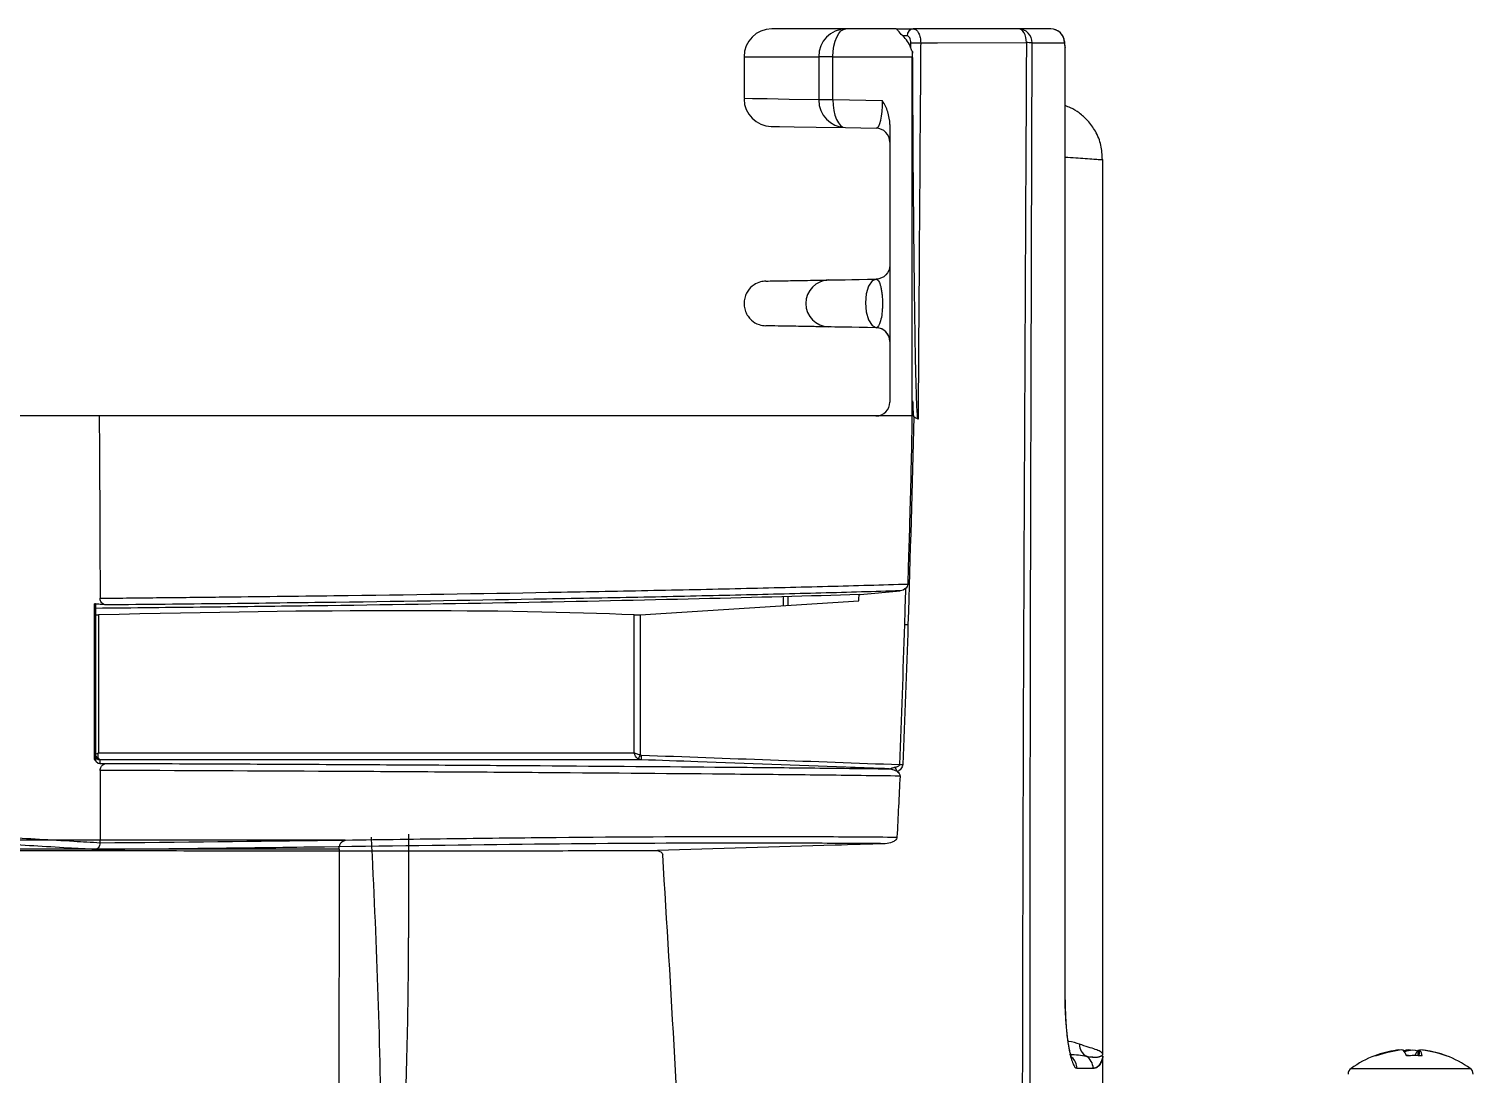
# Model space of a CAD drawing. Extents: x 9.3 to 87.2, y 1.1 to 68.8.
# Drawn here: x 40.103 to 43.223, y 11.753 to 14.011 of the extents above; entities that cross this region are included whole.
import ezdxf

# ---------------------------------------------------------------- set-up
doc = ezdxf.new("R2010")
doc.units = 0
doc.header["$MEASUREMENT"] = 0
doc.layers.add('OBJECT', color=7, linetype='CONTINUOUS')

msp = doc.modelspace()

# ---------------------------------------------------------------- linework, layer by layer
at = {"layer": 'OBJECT'}
for p, q in [((41.8677, 14.0108), (41.7075, 14.0108)), ((41.9765, 14.0108), (41.8677, 14.0108)), ((41.9765, 14.0108), (42.0129, 14.0108)), ((42.2406, 14.0108), (42.0129, 14.0108)), ((42.0001, 13.9958), (41.9904, 13.9958)), ((42.0077, 13.9695), (42.0078, 13.9806)), ((42.3401, 13.9833), (42.3399, 13.9808)), ((41.6475, 13.9508), (41.6475, 13.8603)), ((41.6475, 13.9508), (41.809, 13.9508)), ((41.809, 13.9508), (41.809, 13.8575)), ((41.8396, 13.9508), (41.809, 13.9508)), ((41.8396, 13.8575), (41.8396, 13.9508)), ((41.8396, 13.9508), (42.0107, 13.9508)), ((42.0107, 13.1748), (42.0107, 13.9508)), ((42.3411, 13.9714), (42.3409, 13.9689)), ((42.3409, 13.9689), (42.3412, 13.9689)), ((42.3415, 11.9208), (42.3413, 13.9689)), ((42.3413, 13.8451), (42.3413, 13.9689)), ((41.8396, 13.8575), (41.809, 13.8575)), ((41.9466, 13.8556), (41.8396, 13.8575)), ((41.8667, 13.7975), (41.933, 13.7963)), ((41.9625, 13.8046), (41.9625, 13.2048)), ((42.4225, 11.7974), (42.4225, 13.7284)), ((42.0108, 13.1748), (42.0118, 13.2071)), ((40.2546, 13.1748), (39.9344, 13.1748)), ((42.0236, 13.1748), (42.0235, 13.1678)), ((41.4232, 12.7454), (41.8956, 12.7756)), ((41.7325, 12.7652), (41.7325, 12.7843)), ((41.7423, 12.7846), (41.7423, 12.7658)), ((40.253, 12.745), (40.253, 12.4472)), ((41.4103, 12.4472), (41.4103, 12.745)), ((41.4232, 12.7454), (41.4232, 12.4428)), ((40.253, 12.4472), (41.4103, 12.4472)), ((41.4256, 12.4322), (40.2563, 12.4322)), ((40.9233, 12.0473), (40.9235, 12.2712)), ((40.7858, 12.2582), (39.9993, 12.2582)), ((40.7729, 12.239), (39.9996, 12.239)), ((40.2563, 12.2529), (40.2563, 12.2529)), ((40.7729, 12.239), (40.7717, 11.3932)), ((42.4228, 11.7948), (42.4227, 11.7974)), ((43.0618, 11.8053), (43.0619, 11.8048)), ((43.0674, 11.805), (43.0674, 11.8053)), ((43.0875, 11.8047), (43.0837, 11.8053)), ((43.0837, 11.8039), (43.0837, 11.8053)), ((43.1039, 11.8053), (43.1028, 11.793)), ((43.1063, 11.7928), (43.1077, 11.8053)), ((43.1132, 11.8053), (43.1131, 11.8048)), ((42.9588, 11.7654), (43.2163, 11.7654))]:
    msp.add_line(p, q, dxfattribs=at)
at = {"layer": 'OBJECT', "flags": 128}
for points in [[(41.8396, 13.9508), (41.8401, 13.9625), (41.8417, 13.9738), (41.8443, 13.9842), (41.8478, 13.9933), (41.8521, 14.0007), (41.857, 14.0063), (41.8622, 14.0097), (41.8677, 14.0108)], [(42.2576, 13.9812), (42.2572, 13.987), (42.2562, 13.9925), (42.2546, 13.9977), (42.2525, 14.0022), (42.2499, 14.0058), (42.247, 14.0086), (42.2438, 14.0103), (42.2406, 14.0108)], [(42.0292, 13.9805), (42.0655, 13.9806), (42.2576, 13.9812)], [(41.809, 13.8575), (41.7453, 13.8586), (41.6975, 13.8594), (41.6655, 13.86), (41.6495, 13.8603), (41.6475, 13.8603)], [(41.8396, 13.8575), (41.84, 13.8458), (41.8414, 13.8346), (41.8438, 13.8243), (41.8472, 13.8152), (41.8513, 13.8078), (41.8561, 13.8022), (41.8613, 13.7987), (41.8667, 13.7975)], [(41.7065, 13.8003), (41.7085, 13.8003), (41.7243, 13.8), (41.756, 13.7994), (41.8035, 13.7986), (41.8667, 13.7975)], [(41.9336, 13.4703), (41.9244, 13.4663), (41.9166, 13.4553), (41.9115, 13.4387), (41.9097, 13.4192), (41.9115, 13.3994), (41.9167, 13.3823), (41.9245, 13.3704), (41.9337, 13.3654)], [(41.8961, 12.789), (41.8982, 12.7892), (41.9848, 12.7971)], [(41.9947, 12.7243), (41.9956, 12.7243), (41.9965, 12.7243), (41.9974, 12.7242), (41.9983, 12.7242), (41.9992, 12.7242), (42, 12.7242), (42.0009, 12.7241), (42.0017, 12.7241)], [(40.2563, 12.4322), (40.2563, 12.4315), (40.2563, 12.4287), (40.2563, 12.4239)], [(40.2563, 12.4239), (40.2567, 12.4239), (40.2713, 12.4244)], [(41.9839, 12.4218), (41.9847, 12.4218), (41.9856, 12.4218), (41.9865, 12.4217), (41.9873, 12.4217), (41.9881, 12.4217), (41.9889, 12.4216), (41.9897, 12.4216), (41.9905, 12.4216)], [(42.3409, 11.9208), (42.3412, 11.9208), (42.3412, 11.9208)], [(43.0618, 11.8053), (43.0575, 11.8046), (43.0539, 11.8037)], [(43.0837, 11.8053), (43.0777, 11.8046), (43.0727, 11.8037)], [(43.0913, 11.8053), (43.0973, 11.8046), (43.1024, 11.8037)]]:
    msp.add_lwpolyline(points, dxfattribs=at)
at = {"layer": 'OBJECT'}
for centre, radius, start, end in [((41.7075, 13.9508), 0.06, 90, 180), ((41.8684, 13.9514), 0.0594, 90.5894, 180.5786), ((42.0141, 13.9968), 0.0141, 94.7364, 184.0617), ((42.2403, 13.9811), 0.0297, 359.4527, 89.4444), ((42.3102, 13.9808), 0.03, 4.7785, 90), ((42.3101, 13.981), 0.0298, 359.7044, 89.6998), ((42.0277, 15.0549), 1.0744, 268.9395, 270.0785), ((42.2562, 13.6924), 0.2887, 87.2575, 89.7244), ((42.0707, 13.9508), 0.06, 169.3433, 180), ((42.3112, 13.9689), 0.03, 359.9987, 4.7488), ((41.7075, 13.8603), 0.06, 181.0591, 269), ((41.8683, 13.8569), 0.0594, 179.3873, 268.4243), ((41.9325, 13.7663), 0.03, 0, 89), ((41.8318, 13.4178), 0.0507, 91.7968, 268.2695), ((41.9325, 13.3353), 0.03, 0.0001, 89), ((41.9325, 13.3354), 0.03, 0.0299, 87.6973), ((41.9325, 13.2048), 0.03, 270, 0), ((40.2554, 12.4435), 0.00891, 182.6313, 256.4477), ((40.2565, 12.4422), 0.01, 180.0157, 268.6554), ((40.2565, 12.4334), 0.00998, 179.991, 221.7415), ((41.6475, 12.331), 0.2506, 153.4917, 155.6978), ((41.5759, 12.4342), 0.1504, 176.9657, 180.7738), ((41.947, 12.3922), 0.0351, 23.9737, 42.8358), ((42.402, 11.8173), 0.0297, 179.163, 239.2745), ((43.0875, 11.586), 0.2208, 110.4171, 125.6682), ((43.0855, 11.5879), 0.2182, 94.7665, 110.2799), ((43.0875, 11.586), 0.2208, 97.9922, 110.4171), ((43.0114, 11.7887), 0.00431, 61.6661, 101.5842), ((43.0895, 11.5852), 0.2209, 94.7776, 110.1628), ((43.0482, 11.784), 0.0313, 15.7467, 42.7803), ((43.1036, 11.7179), 0.0882, 97.9822, 109.3172), ((43.0797, 11.5257), 0.2674, 88.3178, 90.3378), ((43.0953, 11.5261), 0.267, 86.3425, 93.6575), ((43.1269, 11.784), 0.0313, 137.2245, 164.2485), ((43.0873, 11.7905), 0.0252, 4.5413, 35.9322), ((43.0895, 11.5879), 0.2182, 69.7201, 85.2335), ((43.0986, 11.6648), 0.1412, 74.9106, 84.0607), ((43.0875, 11.586), 0.2208, 69.5829, 82.0078), ((43.1639, 11.7914), 0.00169, 42.3002, 97.5398), ((43.0875, 11.586), 0.2208, 54.3318, 69.5829), ((42.3366, 11.7659), 0.0301, 359.9887, 50.2317), ((42.3717, 11.7658), 0.03, 0.0073, 59.7221), ((42.9675, 11.7532), 0.015, 125.6682, 180), ((43.2075, 11.7532), 0.015, 0, 54.3318)]:
    msp.add_arc(centre, radius, start, end, dxfattribs=at)
for centre, major_axis, ratio, start_param, end_param in [((41.9507, 13.9508), (0.0424, -0.0424), 0.999956, 1.102343, 1.633462), ((41.9325, 13.8564), (-0.0006, 0.06), 0.234538, 3.135094, 4.697697), ((40.2615, 12.7463), (0.015, 0.001), 0.058259, 3.13779, 4.107718), ((38.1725, 12.4321), (3.68, 0.2402), 0.058259, 0.491508, 0.966126), ((41.4235, 12.7463), (0.015, 0.001), 0.058259, 3.633101, 4.691133)]:
    msp.add_ellipse(centre, major_axis=major_axis, ratio=ratio, start_param=start_param, end_param=end_param, dxfattribs=at)
for points, knots in [([(41.9904, 13.9958), (41.9859, 13.9998), (41.9829, 14.0036), (41.9797, 14.0078), (41.9789, 14.0089), (41.9776, 14.0104), (41.977, 14.0108), (41.9765, 14.0108)], [0, 0, 0, 0, 0.5, 0.5, 0.75, 0.75, 1, 1, 1, 1]), ([(42.0129, 14.0108), (42.0173, 14.0108), (42.0215, 14.0075), (42.026, 13.9991), (42.0272, 13.9957), (42.0288, 13.9884), (42.0292, 13.9845), (42.0292, 13.9805)], [0, 0, 0, 0, 0.5, 0.5, 0.75, 0.75, 1, 1, 1, 1]), ([(42.0078, 13.9806), (42.0078, 13.9846), (42.007, 13.9886), (42.0042, 13.9942), (42.0021, 13.9958), (42.0001, 13.9958)], [0, 0, 0, 0, 0.5, 0.5, 1, 1, 1, 1]), ([(42.0292, 13.9805), (42.0291, 13.9705), (42.029, 13.9605), (42.029, 13.9505), (42.0287, 13.9105), (42.0284, 13.8705), (42.0281, 13.8305), (42.0269, 13.6705), (42.0258, 13.5105), (42.0248, 13.3505), (42.0244, 13.2919), (42.024, 13.2334), (42.0236, 13.1748)], [0, 0, 0, 0, 0.000762, 0.000762, 0.000762, 0.00381, 0.00381, 0.00381, 0.016002, 0.016002, 0.016002, 0.0204644, 0.0204644, 0.0204644, 0.0204644]), ([(42.2576, 13.9812), (42.2564, 13.7541), (42.2552, 13.5271), (42.253, 13.073), (42.2519, 12.846), (42.2502, 12.3919), (42.2496, 12.1648), (42.2486, 11.7107), (42.2483, 11.4836), (42.2475, 11.0295), (42.2472, 10.8024), (42.2465, 10.4618), (42.2463, 10.3483), (42.2458, 10.1212), (42.2455, 10.0077), (42.2441, 9.7806), (42.2431, 9.6671), (42.2403, 9.44), (42.2387, 9.3265), (42.2381, 9.0994), (42.2379, 8.9859), (42.2375, 8.7588), (42.2374, 8.6453), (42.2372, 8.5317)], [0, 0, 0, 0, 0.125, 0.125, 0.25, 0.25, 0.375, 0.375, 0.5, 0.5, 0.625, 0.625, 0.6875, 0.6875, 0.75, 0.75, 0.8125, 0.8125, 0.875, 0.875, 0.9375, 0.9375, 1, 1, 1, 1]), ([(42.2612, 8.5317), (42.2612, 8.6452), (42.2612, 8.7587), (42.2612, 8.929), (42.2612, 8.9858), (42.2612, 9.0993), (42.2612, 9.1561), (42.2614, 9.3264), (42.2627, 9.4399), (42.2648, 9.667), (42.2655, 9.7805), (42.2662, 10.0075), (42.2663, 10.1211), (42.2663, 10.3481), (42.2663, 10.4617), (42.2662, 10.8022), (42.2661, 11.0293), (42.2659, 11.4834), (42.2658, 11.7105), (42.2658, 12.1646), (42.2659, 12.3916), (42.2667, 12.8457), (42.2673, 13.0727), (42.2686, 13.5268), (42.2693, 13.7538), (42.27, 13.9808)], [0, 0, 0, 0, 0.0625, 0.0625, 0.09375, 0.09375, 0.125, 0.125, 0.1875, 0.1875, 0.25, 0.25, 0.3125, 0.3125, 0.375, 0.375, 0.5, 0.5, 0.625, 0.625, 0.75, 0.75, 0.875, 0.875, 1, 1, 1, 1]), ([(42.3411, 13.9714), (42.3409, 13.9742), (42.3406, 13.9781), (42.3402, 13.9821), (42.3401, 13.9833)], [0, 0, 0, 0, 0.699995, 1, 1, 1, 1]), ([(42.0118, 13.9619), (42.0107, 13.9629), (42.01, 13.9642), (42.0087, 13.9668), (42.0082, 13.9682), (42.0077, 13.9695)], [0, 0, 0, 0, 0.5, 0.5, 1, 1, 1, 1]), ([(42.0235, 13.1678), (42.0233, 13.168), (42.0233, 13.1683), (42.0231, 13.1687), (42.0231, 13.169), (42.0229, 13.1698), (42.0228, 13.1703), (42.0226, 13.1718), (42.0225, 13.1728), (42.0222, 13.1759), (42.0221, 13.178), (42.0216, 13.1842), (42.0214, 13.1883), (42.0208, 13.2007), (42.0205, 13.2089), (42.0197, 13.2338), (42.0192, 13.2503), (42.0181, 13.2999), (42.0175, 13.333), (42.0159, 13.4323), (42.0152, 13.4985), (42.0132, 13.6971), (42.0124, 13.8295), (42.0118, 13.9619)], [0, 0, 0, 0, 0.000977, 0.000977, 0.001953, 0.001953, 0.003906, 0.003906, 0.007812, 0.007812, 0.015625, 0.015625, 0.03125, 0.03125, 0.0625, 0.0625, 0.125, 0.125, 0.25, 0.25, 0.5, 0.5, 1, 1, 1, 1]), ([(41.9625, 13.8046), (41.9625, 13.8139), (41.9609, 13.8229), (41.9553, 13.8402), (41.9513, 13.8482), (41.9466, 13.8556)], [0, 0, 0, 0, 0.5, 0.5, 1, 1, 1, 1]), ([(42.4216, 13.7284), (42.4212, 13.7388), (42.4204, 13.7602), (42.4081, 13.789), (42.3913, 13.8124), (42.3726, 13.829), (42.3559, 13.8395), (42.3453, 13.8436), (42.3413, 13.8451)], [0, 0, 0, 0, 0.205862, 0.421786, 0.609812, 0.774544, 0.916377, 1, 1, 1, 1]), ([(42.3413, 13.734), (42.3567, 13.7329), (42.3908, 13.7305), (42.4177, 13.7286), (42.42, 13.7284), (42.421, 13.7284)], [0, 0, 0, 0, 0.307356, 0.683158, 1, 1, 1, 1]), ([(41.9625, 13.5003), (41.9625, 13.4926), (41.9594, 13.4848), (41.9485, 13.4738), (41.9409, 13.4705), (41.9331, 13.4703)], [0, 0, 0, 0, 0.5, 0.5, 1, 1, 1, 1]), ([(41.695, 13.4662), (41.691, 13.4658), (41.6819, 13.465), (41.6676, 13.4583), (41.6566, 13.4473), (41.6502, 13.4349), (41.6474, 13.4237), (41.6474, 13.4118), (41.6503, 13.4002), (41.6558, 13.39), (41.6651, 13.3796), (41.6784, 13.3713), (41.6899, 13.3701), (41.695, 13.3695)], [0, 0, 0, 0, 0.080492, 0.183, 0.310454, 0.383342, 0.460575, 0.540175, 0.619772, 0.696993, 0.769871, 0.897348, 1, 1, 1, 1]), ([(41.695, 13.4662), (41.6952, 13.4662), (41.7066, 13.4664), (41.7405, 13.4669), (41.7545, 13.4672), (41.7798, 13.4676), (41.7889, 13.4678), (41.8085, 13.4681), (41.8193, 13.4683), (41.8302, 13.4685)], [0, 0, 0, 0, 0.5, 0.5, 0.75, 0.75, 0.875, 0.875, 1, 1, 1, 1]), ([(41.9331, 13.4703), (41.9347, 13.4703), (41.9363, 13.4693), (41.9393, 13.465), (41.9407, 13.4619), (41.9426, 13.4554), (41.9432, 13.4529), (41.9443, 13.4475), (41.9448, 13.4444), (41.9456, 13.4379), (41.946, 13.4344), (41.9464, 13.427), (41.9466, 13.4233), (41.9466, 13.4155), (41.9465, 13.4116), (41.9462, 13.4042), (41.9459, 13.4005), (41.9448, 13.3903), (41.9437, 13.3845), (41.94, 13.3707), (41.9369, 13.366), (41.9337, 13.3654)], [0, 0, 0, 0, 0.125, 0.125, 0.25, 0.25, 0.3125, 0.3125, 0.375, 0.375, 0.4375, 0.4375, 0.5, 0.5, 0.5625, 0.5625, 0.625, 0.625, 0.75, 0.75, 1, 1, 1, 1]), ([(41.8303, 13.3671), (41.8194, 13.3673), (41.8086, 13.3675), (41.789, 13.3679), (41.7798, 13.368), (41.7546, 13.3685), (41.7405, 13.3687), (41.7066, 13.3693), (41.6952, 13.3695), (41.695, 13.3695)], [0, 0, 0, 0, 0.125, 0.125, 0.25, 0.25, 0.5, 0.5, 1, 1, 1, 1]), ([(41.9337, 13.3654), (41.9337, 13.3654), (41.9337, 13.3654), (41.9337, 13.3654), (41.9335, 13.3654), (41.9333, 13.3653), (41.933, 13.3653), (41.933, 13.3653), (41.933, 13.3653), (41.933, 13.3653)], [-0.00000006, -0.00000006, -0.00000006, -0.00000006, 0, 0, 0, 0.00008830403, 0.00008830403, 0.00008830403, 0.00008836403, 0.00008836403, 0.00008836403, 0.00008836403]), ([(42.0018, 12.8118), (42.002, 12.8167), (42.0022, 12.8215), (42.0023, 12.8264), (42.0029, 12.8458), (42.0035, 12.8652), (42.0041, 12.8846), (42.005, 12.9132), (42.0058, 12.9419), (42.0066, 12.9705), (42.0068, 12.9792), (42.007, 12.9879), (42.0073, 12.9966), (42.0082, 13.0314), (42.009, 13.0662), (42.0097, 13.101), (42.0105, 13.1364), (42.0112, 13.1718), (42.0118, 13.2071)], [0, 0, 0, 0, 0.00036996, 0.00036996, 0.00036996, 0.0018498, 0.0018498, 0.0018498, 0.00403348, 0.00403348, 0.00403348, 0.00469654, 0.00469654, 0.00469654, 0.00734878, 0.00734878, 0.00734878, 0.01004433, 0.01004433, 0.01004433, 0.01004433]), ([(42.0118, 13.2071), (42.012, 13.2014), (42.0121, 13.1956), (42.0125, 13.1869), (42.0127, 13.1841), (42.013, 13.1797), (42.0131, 13.1783), (42.0133, 13.1762), (42.0134, 13.1754), (42.0136, 13.1744), (42.0136, 13.174), (42.0137, 13.1735), (42.0138, 13.1733), (42.0139, 13.173), (42.014, 13.1728), (42.0141, 13.1727)], [0, 0, 0, 0, 0.5, 0.5, 0.75, 0.75, 0.875, 0.875, 0.9375, 0.9375, 0.96875, 0.96875, 0.984375, 0.984375, 1, 1, 1, 1]), ([(42.0108, 13.1748), (41.8988, 13.1748), (41.7773, 13.1748), (41.5808, 13.1748), (41.513, 13.1748), (41.3734, 13.1748), (41.3014, 13.1748), (41.1903, 13.1748), (41.1527, 13.1748), (41.0767, 13.1748), (41.0383, 13.1748), (40.9218, 13.1748), (40.8425, 13.1748), (40.5993, 13.1748), (40.4304, 13.1748), (40.2546, 13.1748)], [0, 0, 0, 0, 0.25, 0.25, 0.375, 0.375, 0.5, 0.5, 0.5625, 0.5625, 0.625, 0.625, 0.75, 0.75, 1, 1, 1, 1]), ([(40.2565, 12.7811), (40.3001, 12.7815), (40.3434, 12.782), (40.4292, 12.7828), (40.4717, 12.7833), (40.598, 12.7847), (40.6808, 12.7857), (40.9238, 12.7888), (41.0782, 12.7912), (41.262, 12.7945), (41.2982, 12.7951), (41.3697, 12.7965), (41.4048, 12.7972), (41.5087, 12.7993), (41.5757, 12.8007), (41.7054, 12.8038), (41.7681, 12.8053), (41.8886, 12.8085), (41.9464, 12.8101), (42.0018, 12.8118)], [0, 0, 0, 0, 0.0625, 0.0625, 0.125, 0.125, 0.25, 0.25, 0.5, 0.5, 0.5625, 0.5625, 0.625, 0.625, 0.75, 0.75, 0.875, 0.875, 1, 1, 1, 1]), ([(41.9848, 12.7971), (41.9302, 12.7954), (41.8732, 12.7938), (41.7544, 12.7906), (41.6927, 12.7891), (41.5651, 12.7861), (41.4992, 12.7846), (41.3631, 12.7818), (41.2928, 12.7805), (41.0762, 12.7766), (40.9246, 12.7742), (40.6861, 12.7711), (40.6049, 12.7701), (40.4396, 12.7682), (40.3554, 12.7674), (40.2697, 12.7666)], [0, 0, 0, 0, 0.125, 0.125, 0.25, 0.25, 0.375, 0.375, 0.5, 0.5, 0.75, 0.75, 0.875, 0.875, 1, 1, 1, 1]), ([(41.9947, 12.7243), (41.9947, 12.7245), (41.9948, 12.7248), (41.9948, 12.725), (41.9956, 12.7508), (41.9963, 12.7767), (41.9971, 12.8025)], [0, 0, 0, 0, 0.000016803, 0.000016803, 0.000016803, 0.001987127, 0.001987127, 0.001987127, 0.001987127]), ([(41.9971, 12.8025), (41.9984, 12.8038), (41.9995, 12.8052), (42.0012, 12.8083), (42.0018, 12.81), (42.0018, 12.8118)], [0, 0, 0, 0, 0.5, 0.5, 1, 1, 1, 1]), ([(40.2697, 12.7666), (40.2653, 12.767), (40.2609, 12.7674), (40.2565, 12.7678), (40.2532, 12.7681), (40.2499, 12.7684), (40.2465, 12.7687), (40.2458, 12.7688), (40.2451, 12.7688), (40.2444, 12.7689)], [-0.000655032, -0.000655032, -0.000655032, -0.000655032, 0, 0, 0, 0.000494342, 0.000494342, 0.000494342, 0.000599943, 0.000599943, 0.000599943, 0.000599943]), ([(41.8961, 12.789), (41.7894, 12.7857), (41.6739, 12.7826), (41.427, 12.7767), (41.2954, 12.7739), (41.018, 12.7689), (40.8722, 12.7666), (40.6441, 12.7635), (40.5665, 12.7626), (40.4086, 12.7608), (40.3283, 12.76), (40.2465, 12.7592)], [0, 0, 0, 0, 0.25, 0.25, 0.5, 0.5, 0.75, 0.75, 0.875, 0.875, 1, 1, 1, 1]), ([(40.2697, 12.7666), (40.267, 12.7668), (40.2643, 12.7678), (40.2605, 12.7709), (40.2593, 12.7723), (40.2573, 12.776), (40.2565, 12.7784), (40.2565, 12.7811)], [0, 0, 0, 0, 0.5, 0.5, 0.75, 0.75, 1, 1, 1, 1]), ([(40.2465, 12.4431), (40.2465, 12.4435), (40.2471, 12.4442), (40.2494, 12.4456), (40.2511, 12.4464), (40.253, 12.4472)], [0, 0, 0, 0, 0.5, 0.5, 1, 1, 1, 1]), ([(40.2563, 12.4239), (40.255, 12.4238), (40.2538, 12.424), (40.2514, 12.4249), (40.2502, 12.4256), (40.2491, 12.4268)], [0, 0, 0, 0, 0.5, 0.5, 1, 1, 1, 1]), ([(40.2533, 12.4348), (40.2526, 12.4362), (40.2521, 12.4381), (40.2521, 12.4424), (40.2524, 12.4448), (40.253, 12.4472)], [0, 0, 0, 0, 0.5, 0.5, 1, 1, 1, 1]), ([(40.2567, 12.4092), (40.2567, 12.4122), (40.2576, 12.4148), (40.2598, 12.4187), (40.2612, 12.4201), (40.2653, 12.4234), (40.2683, 12.4243), (40.2713, 12.4244)], [0, 0, 0, 0, 0.25, 0.25, 0.5, 0.5, 1, 1, 1, 1]), ([(40.2713, 12.4244), (40.3556, 12.4241), (40.4385, 12.4237), (40.6015, 12.423), (40.6812, 12.4226), (40.8373, 12.4218), (40.9136, 12.4214), (41.0255, 12.4207), (41.0624, 12.4205), (41.1353, 12.42), (41.1713, 12.4197), (41.349, 12.4185), (41.4826, 12.4174), (41.6704, 12.4157), (41.7309, 12.4152), (41.8476, 12.414), (41.9038, 12.4133), (41.9575, 12.4127)], [0, 0, 0, 0, 0.125, 0.125, 0.25, 0.25, 0.375, 0.375, 0.4375, 0.4375, 0.5, 0.5, 0.75, 0.75, 0.875, 0.875, 1, 1, 1, 1]), ([(41.4191, 12.4341), (41.4167, 12.4355), (41.4147, 12.4374), (41.4117, 12.442), (41.4107, 12.4446), (41.4103, 12.4472)], [0, 0, 0, 0, 0.5, 0.5, 1, 1, 1, 1]), ([(41.4232, 12.4428), (41.4205, 12.4433), (41.4178, 12.4439), (41.4134, 12.4455), (41.4115, 12.4463), (41.4103, 12.4472)], [0, 0, 0, 0, 0.5, 0.5, 1, 1, 1, 1]), ([(41.4232, 12.4428), (41.4234, 12.4428), (41.4235, 12.4427), (41.4237, 12.4426), (41.4243, 12.4424), (41.4251, 12.4422), (41.4258, 12.4422)], [0, 0, 0, 0, 0.00001318777, 0.00001318777, 0.00001318777, 0.0000681759, 0.0000681759, 0.0000681759, 0.0000681759]), ([(41.9609, 12.4127), (41.9564, 12.4128), (41.9518, 12.413), (41.9473, 12.4132), (41.9207, 12.4141), (41.894, 12.4151), (41.8674, 12.4161), (41.7608, 12.4199), (41.6542, 12.4238), (41.5477, 12.4277), (41.507, 12.4292), (41.4663, 12.4307), (41.4256, 12.4322)], [0.00016333, 0.00016333, 0.00016333, 0.00016333, 0.000508, 0.000508, 0.000508, 0.00254, 0.00254, 0.00254, 0.010668, 0.010668, 0.010668, 0.01377137, 0.01377137, 0.01377137, 0.01377137]), ([(41.9727, 12.416), (41.9748, 12.4165), (41.977, 12.417), (41.98, 12.4182), (41.981, 12.4186), (41.9829, 12.4198), (41.9838, 12.4207), (41.9839, 12.4218)], [0, 0, 0, 0, 0.5, 0.5, 0.75, 0.75, 1, 1, 1, 1]), ([(41.9905, 12.4216), (41.9904, 12.4181), (41.9887, 12.4149), (41.9844, 12.4099), (41.9818, 12.408), (41.979, 12.4064)], [0, 0, 0, 0, 0.5, 0.5, 1, 1, 1, 1]), ([(41.9845, 12.397), (41.9299, 12.3976), (41.8727, 12.3983), (41.7536, 12.3996), (41.6919, 12.4002), (41.4999, 12.402), (41.3632, 12.4031), (41.1811, 12.4044), (41.1441, 12.4047), (41.0694, 12.4052), (41.0315, 12.4054), (40.9167, 12.4061), (40.8383, 12.4066), (40.5979, 12.4078), (40.4301, 12.4086), (40.2567, 12.4092)], [0, 0, 0, 0, 0.125, 0.125, 0.25, 0.25, 0.5, 0.5, 0.5625, 0.5625, 0.625, 0.625, 0.75, 0.75, 1, 1, 1, 1]), ([(41.9575, 12.4127), (41.9613, 12.4126), (41.965, 12.4121), (41.9722, 12.4102), (41.9759, 12.4088), (41.979, 12.4064)], [0, 0, 0, 0, 0.5, 0.5, 1, 1, 1, 1]), ([(41.9575, 12.4127), (41.9585, 12.4127), (41.9593, 12.4127), (41.9606, 12.4126), (41.961, 12.4126), (41.9609, 12.4127)], [0, 0, 0, 0, 0.5, 0.5, 1, 1, 1, 1]), ([(41.9609, 12.4127), (41.962, 12.4126), (41.9628, 12.4127), (41.9643, 12.4132), (41.9652, 12.4136), (41.968, 12.4147), (41.9703, 12.4155), (41.9727, 12.416)], [0, 0, 0, 0, 0.25, 0.25, 0.5, 0.5, 1, 1, 1, 1]), ([(41.979, 12.4064), (41.9805, 12.4053), (41.9818, 12.4041), (41.9839, 12.4009), (41.9846, 12.399), (41.9845, 12.397)], [0, 0, 0, 0, 0.5, 0.5, 1, 1, 1, 1]), ([(40.2462, 12.2382), (40.2266, 12.2393), (40.207, 12.2405), (40.1875, 12.2416), (40.1379, 12.2446), (40.0883, 12.2474), (40.0387, 12.2503), (39.9516, 12.2553), (39.8645, 12.2601), (39.7775, 12.265)], [0, 0, 0, 0, 0.00290767, 0.00290767, 0.00290767, 0.01027828, 0.01027828, 0.01027828, 0.02321912, 0.02321912, 0.02321912, 0.02321912]), ([(39.7897, 12.2798), (39.8768, 12.2749), (39.9639, 12.27), (40.051, 12.265), (40.1006, 12.2622), (40.1502, 12.2593), (40.1998, 12.2564), (40.2186, 12.2553), (40.2375, 12.2542), (40.2563, 12.2531)], [0, 0, 0, 0, 0.0129412, 0.0129412, 0.0129412, 0.0203121, 0.0203121, 0.0203121, 0.02311342, 0.02311342, 0.02311342, 0.02311342]), ([(40.2563, 12.2529), (40.4292, 12.2542), (40.5964, 12.2562), (40.8367, 12.2595), (40.9149, 12.2606), (41.0677, 12.2627), (41.1422, 12.2636), (41.3599, 12.2657), (41.4961, 12.2665), (41.6869, 12.2666), (41.7483, 12.2665), (41.8666, 12.266), (41.9236, 12.2656), (41.9779, 12.2651)], [0, 0, 0, 0, 0.25, 0.25, 0.375, 0.375, 0.5, 0.5, 0.75, 0.75, 0.875, 0.875, 1, 1, 1, 1]), ([(40.842, 12.2649), (40.8472, 12.157), (40.8576, 11.9412), (40.8634, 11.6543), (40.8667, 11.4755), (40.868, 11.4046)], [0, 0, 0, 0, 0.376518, 0.752861, 1, 1, 1, 1]), ([(41.9779, 12.2651), (41.9778, 12.2623), (41.9761, 12.2598), (41.9722, 12.2562), (41.9699, 12.2549), (41.9629, 12.2519), (41.9578, 12.251), (41.9528, 12.2509)], [0, 0, 0, 0, 0.25, 0.25, 0.5, 0.5, 1, 1, 1, 1]), ([(39.6139, 12.236), (39.7093, 12.236), (39.8032, 12.236), (39.9872, 12.2359), (40.0774, 12.2359), (40.253, 12.2359), (40.3386, 12.2359), (40.5052, 12.2358), (40.5864, 12.2358), (40.7431, 12.2357), (40.8188, 12.2357), (40.9643, 12.2357), (41.0339, 12.2358), (41.1668, 12.2358), (41.2301, 12.2358), (41.3203, 12.2359), (41.3495, 12.2359), (41.4062, 12.236), (41.4337, 12.236), (41.4604, 12.236)], [0, 0, 0, 0, 0.125, 0.125, 0.25, 0.25, 0.375, 0.375, 0.5, 0.5, 0.625, 0.625, 0.75, 0.75, 0.875, 0.875, 0.9375, 0.9375, 1, 1, 1, 1]), ([(40.2563, 12.2529), (40.2562, 12.249), (40.255, 12.2454), (40.2513, 12.2401), (40.2488, 12.2384), (40.2462, 12.2382)], [0, 0, 0, 0, 0.5, 0.5, 1, 1, 1, 1]), ([(41.9528, 12.2509), (41.8987, 12.2513), (41.8421, 12.2516), (41.7245, 12.2521), (41.6635, 12.2521), (41.4741, 12.2519), (41.339, 12.2511), (41.0513, 12.2481), (40.8999, 12.2459), (40.662, 12.2426), (40.581, 12.2415), (40.4158, 12.2396), (40.3316, 12.2388), (40.2462, 12.2382)], [0, 0, 0, 0, 0.125, 0.125, 0.25, 0.25, 0.5, 0.5, 0.75, 0.75, 0.875, 0.875, 1, 1, 1, 1]), ([(40.7729, 12.239), (40.7729, 12.239), (40.7729, 12.2413), (40.7734, 12.2458), (40.7759, 12.2516), (40.7797, 12.256), (40.7832, 12.2578), (40.7854, 12.2582), (40.7858, 12.2582)], [0, 0, 0, 0, 0.001375, 0.234425, 0.466054, 0.698602, 0.931143, 1, 1, 1, 1]), ([(41.4604, 12.236), (41.4629, 12.2354), (41.4653, 12.2346), (41.4686, 12.2324), (41.4696, 12.2315), (41.4713, 12.2293), (41.4719, 12.228), (41.472, 12.2266)], [0, 0, 0, 0, 0.5, 0.5, 0.75, 0.75, 1, 1, 1, 1]), ([(40.9074, 11.4056), (40.9085, 11.4357), (40.9124, 11.541), (40.9177, 11.7215), (40.9226, 11.9053), (40.9226, 12.0139), (40.9226, 12.0473)], [0, 0, 0, 0, 0.140929, 0.492249, 0.843576, 1, 1, 1, 1]), ([(42.3409, 11.9208), (42.3409, 11.9092), (42.3412, 11.8978), (42.3419, 11.8812), (42.3421, 11.8757), (42.3428, 11.8651), (42.3432, 11.8599), (42.3444, 11.8451), (42.3454, 11.8358), (42.3476, 11.8191), (42.3488, 11.8116), (42.3514, 11.7982), (42.3527, 11.7925), (42.3554, 11.7827), (42.3569, 11.7786), (42.3597, 11.7722), (42.3611, 11.7698), (42.3639, 11.7667), (42.3653, 11.7659), (42.3666, 11.7659)], [0, 0, 0, 0, 0.125, 0.125, 0.1875, 0.1875, 0.25, 0.25, 0.375, 0.375, 0.5, 0.5, 0.625, 0.625, 0.75, 0.75, 0.875, 0.875, 1, 1, 1, 1]), ([(42.3562, 11.7869), (42.3562, 11.7869), (42.3562, 11.7868), (42.353, 11.7952), (42.349, 11.8134), (42.3449, 11.8421), (42.3422, 11.8777), (42.341, 11.9069), (42.3414, 11.9233), (42.3414, 11.9265)], [0, 0, 0, 0, 0.065017, 0.215657, 0.401696, 0.604979, 0.775498, 0.956105, 1, 1, 1, 1]), ([(42.3723, 11.8177), (42.3651, 11.8203), (42.3577, 11.8229), (42.3481, 11.8237), (42.3479, 11.8237)], [0, 0, 0, 0, 0.9776388, 1, 1, 1, 1]), ([(42.4225, 11.7974), (42.4225, 11.7974), (42.4225, 11.7974), (42.4171, 11.8035), (42.3993, 11.8088), (42.3788, 11.8156), (42.3723, 11.8177)], [0, 0, 0, 0, 0.03291, 0.343515, 0.794031, 1, 1, 1, 1]), ([(42.3868, 11.7918), (42.3892, 11.7913), (42.4015, 11.7888), (42.4173, 11.7897), (42.4227, 11.795), (42.4226, 11.7948), (42.4226, 11.7948)], [0, 0, 0, 0, 0.10346, 0.535457, 0.988228, 1, 1, 1, 1]), ([(42.4226, 11.7948), (42.4226, 11.7948), (42.4226, 11.7947), (42.4205, 11.7918), (42.4125, 11.788), (42.3979, 11.7902), (42.3961, 11.7905)], [0, 0, 0, 0, 0.029901, 0.204717, 0.904423, 1, 1, 1, 1]), ([(42.4017, 11.7658), (42.4052, 11.7658), (42.4083, 11.767), (42.4135, 11.7706), (42.4157, 11.773), (42.4192, 11.7786), (42.4205, 11.7817), (42.4219, 11.7865), (42.4222, 11.7881), (42.4226, 11.791), (42.4227, 11.7923), (42.4227, 11.7923), (42.4226, 11.791), (42.4222, 11.7881), (42.4219, 11.7865), (42.4205, 11.7817), (42.4192, 11.7786), (42.4157, 11.773), (42.4135, 11.7706), (42.4083, 11.767), (42.4052, 11.7658), (42.4017, 11.7658), (42.4017, 11.7658), (42.4017, 11.7658), (42.4017, 11.7658)], [0, 0, 0, 0, 0.125, 0.125, 0.25, 0.25, 0.375, 0.375, 0.4375, 0.4375, 0.5, 0.5, 0.5625, 0.5625, 0.625, 0.625, 0.75, 0.75, 0.875, 0.875, 1, 1, 1, 1, 1, 1, 1]), ([(42.4228, 10.308), (42.4228, 10.3779), (42.4228, 10.5569), (42.423, 10.8444), (42.4229, 11.1718), (42.4228, 11.4872), (42.4228, 11.6942), (42.4227, 11.7915)], [0, 0, 0, 0, 0.141299, 0.362006, 0.58149, 0.803267, 1, 1, 1, 1])]:
    msp.add_open_spline(points, degree=3, knots=knots, dxfattribs=at)
for points in [[(42.3102, 14.0108), (42.2905, 14.0108), (42.2673, 14.0108), (42.2406, 14.0108)], [(42.27, 13.9808), (42.2968, 13.9808), (42.3201, 13.9808), (42.3399, 13.9808)], [(42.3399, 13.9808), (42.3403, 13.9768), (42.3406, 13.9729), (42.3409, 13.9689)], [(42.3409, 13.9689), (42.3409, 13.2862), (42.3405, 12.6035), (42.3409, 11.9208)], [(41.8302, 13.4685), (41.8414, 13.4687), (41.8805, 13.4694), (41.9336, 13.4703)], [(41.933, 13.3653), (41.8805, 13.3663), (41.8415, 13.3669), (41.8303, 13.3671)], [(40.2546, 13.1748), (40.2555, 13.0436), (40.2561, 12.9124), (40.2565, 12.7811)], [(42.0141, 13.1727), (42.0105, 13.0232), (42.0065, 12.8736), (42.0017, 12.7241)], [(42.0235, 13.1678), (42.0204, 13.1696), (42.0173, 13.1712), (42.0141, 13.1727)], [(41.9971, 12.8025), (41.9939, 12.7993), (41.9894, 12.7975), (41.9848, 12.7971)], [(40.2444, 12.4332), (40.2444, 12.5451), (40.2444, 12.657), (40.2444, 12.7689)], [(40.2444, 12.7689), (40.2458, 12.7688), (40.2465, 12.7686), (40.2465, 12.7683)], [(40.2465, 12.7683), (40.2465, 12.6567), (40.2465, 12.545), (40.2465, 12.4334)], [(41.8956, 12.7756), (41.8958, 12.7801), (41.8959, 12.7846), (41.8961, 12.789)], [(41.9839, 12.4218), (41.988, 12.5226), (41.9916, 12.6235), (41.9947, 12.7243)], [(42.0017, 12.7241), (41.9984, 12.6232), (41.9948, 12.5224), (41.9905, 12.4216)], [(40.2444, 12.4332), (40.2458, 12.4332), (40.2465, 12.4333), (40.2465, 12.4334)], [(40.2491, 12.4268), (40.2474, 12.4286), (40.2459, 12.4309), (40.2444, 12.4332)], [(40.2533, 12.4348), (40.2542, 12.4332), (40.2552, 12.4323), (40.2563, 12.4322)], [(41.4256, 12.4322), (41.4233, 12.4323), (41.4211, 12.433), (41.4191, 12.4341)], [(41.4258, 12.4422), (41.6118, 12.4354), (41.7978, 12.4286), (41.9839, 12.4218)], [(40.2567, 12.4092), (40.2566, 12.3572), (40.2565, 12.3051), (40.2563, 12.2531)], [(41.9845, 12.397), (41.9824, 12.353), (41.9802, 12.3091), (41.9779, 12.2651)], [(40.2563, 12.2531), (40.2563, 12.253), (40.2563, 12.2529), (40.2563, 12.2529)], [(41.8442, 12.2476), (41.7163, 12.2436), (41.5884, 12.2398), (41.4604, 12.236)], [(41.9528, 12.2509), (41.9166, 12.2498), (41.8804, 12.2487), (41.8442, 12.2476)], [(41.5212, 11.3495), (41.5066, 11.642), (41.4902, 11.9344), (41.472, 12.2266)], [(42.3505, 11.7958), (42.3647, 11.7958), (42.3768, 11.7942), (42.3868, 11.7918)], [(42.3666, 11.7659), (42.3811, 11.7658), (42.3928, 11.7658), (42.4017, 11.7658)]]:
    msp.add_open_spline(points, degree=3, dxfattribs=at)

doc.saveas('drawing.dxf')
